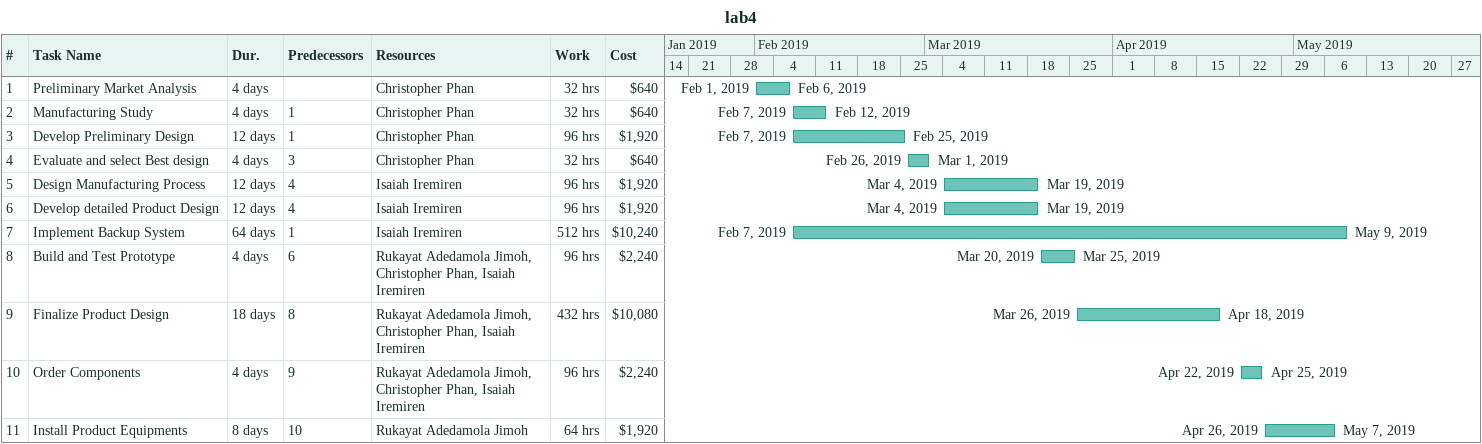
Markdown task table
lab4

| ID | Task | Duration | Start | Finish | Predecessors | Resources | Work (h) | Cost ($) |
|---|---|---|---|---|---|---|---|---|
| 1 | Preliminary Market Analysis | 4d | 2019-02-01 | 2019-02-06 |  | Christopher Phan | 32 | 640 |
| 2 | Manufacturing Study | 4d | 2019-02-07 | 2019-02-12 | 1 | Christopher Phan | 32 | 640 |
| 3 | Develop Preliminary Design | 12d | 2019-02-07 | 2019-02-25 | 1 | Christopher Phan | 96 | 1920 |
| 4 | Evaluate and select Best design | 4d | 2019-02-26 | 2019-03-01 | 3 | Christopher Phan | 32 | 640 |
| 5 | Design Manufacturing Process | 12d | 2019-03-04 | 2019-03-19 | 4 | Isaiah Iremiren | 96 | 1920 |
| 6 | Develop detailed Product Design | 12d | 2019-03-04 | 2019-03-19 | 4 | Isaiah Iremiren | 96 | 1920 |
| 7 | Implement Backup System | 64d | 2019-02-07 | 2019-05-09 | 1 | Isaiah Iremiren | 512 | 10240 |
| 8 | Build and Test Prototype | 4d | 2019-03-20 | 2019-03-25 | 6 | Rukayat Adedamola Jimoh, Christopher Phan, Isaiah Iremiren | 96 | 2240 |
| 9 | Finalize Product Design | 18d | 2019-03-26 | 2019-04-18 | 8 | Rukayat Adedamola Jimoh, Christopher Phan, Isaiah Iremiren | 432 | 10080 |
| 10 | Order Components | 4d | 2019-04-22 | 2019-04-25 | 9 | Rukayat Adedamola Jimoh, Christopher Phan, Isaiah Iremiren | 96 | 2240 |
| 11 | Install Product Equipments | 8d | 2019-04-26 | 2019-05-07 | 10 | Rukayat Adedamola Jimoh | 64 | 1920 |
